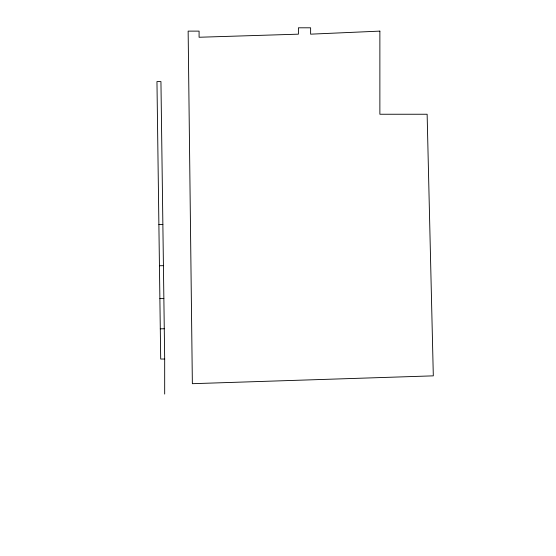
<?xml version="1.0" encoding="UTF-8"?>
<svg xmlns="http://www.w3.org/2000/svg" width="556" height="556" viewBox="0 0 556 556"><rect width="100%" height="100%" fill="white"/><g stroke="black" fill="none" stroke-linecap="round" stroke-linejoin="round"><path stroke-width="0.83" d="M158.884 224.596L162.866 224.548M159.44 265.733L163.422 265.685M160.288 328.818L164.27 328.763M159.885 298.6L163.86 298.6M164.68 359.037L160.698 359.037L156.959 81.586L160.941 81.586L164.68 359.037L164.68 394.058M379.873 31.122L310.623 34.166L310.623 27.8L298.405 27.8L298.405 34.166L199.083 37.252L199.083 31.122L188.143 31.122L192.362 383.689L433.312 375.849L427.133 114.244L379.873 114.244L379.873 31.122"/></g></svg>
